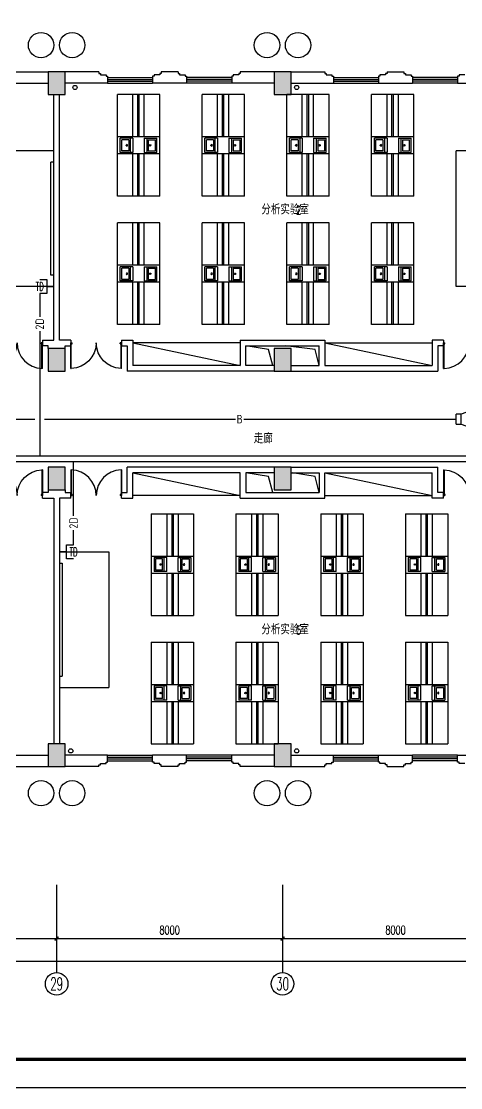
# Model space of a CAD drawing. Extents: x 190999 to 834799, y -200814 to 215286.
# Drawn here: x 467635 to 483192, y -12314 to 25460 of the extents above; entities that cross this region are included whole.
import ezdxf
from ezdxf.enums import TextEntityAlignment as Align

# ---------------------------------------------------------------- set-up
doc = ezdxf.new("R2010")
doc.units = 0
doc.header["$LTSCALE"] = 1000
doc.header["$MEASUREMENT"] = 0
for name, color, linetype in [('00-EQUIP', 3, 'Continuous'), ('00-SIG_TEXT', 7, 'Continuous'), ('00-WIRE-4', 6, 'Continuous'), ('A-墙线', 2, 'Continuous'), ('A-外包装修', 250, 'Continuous'), ('A-外窗', 145, 'Continuous'), ('A-家具', 250, 'Continuous'), ('A-门', 167, 'Continuous'), ('AXIS', 3, 'Continuous'), ('AXIS_TEXT', 7, 'Continuous'), ('COLUMN', 2, 'Continuous'), ('PUB_HATCH', 250, 'Continuous'), ('图框', 189, 'Continuous'), ('房间名称', 7, 'Continuous'), ('桥架', 1, 'Continuous'), ('洞口线', 177, 'Continuous'), ('雨水管', 3, 'Continuous')]:
    doc.layers.add(name, color=color, linetype=linetype)
doc.styles.add('-GBCBIGGBENOR', font='GBENOR.shx', dxfattribs={"bigfont": 'GBCBIG.shx'})
doc.styles.add('_COMPLEX', font='COMPLEX.shx', dxfattribs={"width": 0.5})
doc.styles.add('_TCH_AXIS', font='COMPLEX', dxfattribs={"bigfont": 'GBCBIG'})
doc.styles.add('_TCH_DIM', font='SIMPLEX', dxfattribs={"bigfont": 'GBCBIG'})
doc.styles.add('COMPLEX', font='COMPLEX')
doc.styles.add('DIM_FONT', font='SIMPLEX', dxfattribs={"width": 0.7, "bigfont": 'GBCBIG'})
doc.styles.get("Standard").update_dxf_attribs({"font": 'simhei.ttf'})
doc.styles.add('zz-1', font='arial.ttf', dxfattribs={"width": 0.8})
doc.dimstyles.new('DIMN', dxfattribs={"dimtxt": 300, "dimasz": 100, "dimexe": 250, "dimexo": 300, "dimgap": 150, "dimtad": 1, "dimdec": 0, "dimzin": 0, "dimdsep": 46, "dimtxsty": 'DIM_FONT', "dimblk": 'ARCHTICK', "dimcen": 0.09, "dimclrt": 7, "dimazin": 2, "dimtfac": 1, "dimtdec": 0, "dimtix": 1, "dimtmove": 2, "dimatfit": 3, "dimfxl": 0, "dimtolj": 1, "dimtzin": 0, "dimarcsym": 0})

# ---------------------------------------------------------------- blocks, each defined once
blk = doc.blocks.new('TJAD_TK_A0')
at = {"layer": '图框'}
blk.add_line((973, -441.7), (2162, -441.7), dxfattribs=at)
at = {"layer": '图框', "const_width": 1.2}
blk.add_lwpolyline([(2152, -431.7), (2152, 389.3), (998, 389.3), (998, -431.7)], close=True, dxfattribs=at)
blk = doc.blocks.new('m1800')
at = {"layer": 'A-墙线'}
for p, q in [((-900, -100), (-900, 100)), ((900, -100), (900, 100))]:
    blk.add_line(p, q, dxfattribs=at)
at = {"layer": 'A-门'}
for p, q in [((-900, 900), (-900, 0)), ((-900, 900), (-880, 900)), ((-880, 900), (-880, 50)), ((880, 900), (880, 50)), ((900, 900), (880, 900)), ((900, 900), (900, 0)), ((-900, 50), (-870, 50)), ((-900, 0), (-850, 0)), ((-870, 50), (-870, 30)), ((-870, 30), (-850, 30)), ((-850, 30), (-850, 0)), ((850, 30), (850, 0)), ((870, 30), (850, 30)), ((900, 0), (850, 0)), ((870, 50), (870, 30)), ((900, 50), (870, 50))]:
    blk.add_line(p, q, dxfattribs=at)
for centre, start, end in [((-900, 0), 0, 88.7267), ((900, 0), 91.2733, 180)]:
    blk.add_arc(centre, 900, start, end, dxfattribs=at)
blk = doc.blocks.new('_ArchTick')
at = {"const_width": 0.5}
blk.add_lwpolyline([(-0.7, -0.7), (0.7, 0.7)], dxfattribs=at)
blk = doc.blocks.new('*D1186')
at = {"layer": 'AXIS', "color": 0, "lineweight": -2}
for p, q in [((476885, -5433), (476885, -7283)), ((484885, -5433), (484885, -7283)), ((476885, -7033), (484885, -7033))]:
    blk.add_line(p, q, dxfattribs=at)
at = {"layer": 'Defpoints', "color": 0}
for p in [(476885, -5133), (484885, -5133), (484885, -7033)]:
    blk.add_point(p, dxfattribs=at)
at = {"layer": 'AXIS', "color": 0, "lineweight": -2, "xscale": 100, "yscale": 100, "zscale": 100, "rotation": 180}
blk.add_blockref('_ArchTick', (476885, -7033), dxfattribs=at)
at = {"layer": 'AXIS', "color": 0, "lineweight": -2, "xscale": 100, "yscale": 100, "zscale": 100}
blk.add_blockref('_ArchTick', (484885, -7033), dxfattribs=at)
at = {"layer": 'AXIS', "color": 7, "insert": (480885, -6733), "char_height": 300, "attachment_point": 5, "style": 'DIM_FONT'}
blk.add_mtext('\\A1;8000', dxfattribs=at)
blk = doc.blocks.new('*D1187')
at = {"layer": 'AXIS', "color": 0, "lineweight": -2}
for p, q in [((468885, -5433), (468885, -7283)), ((476885, -5433), (476885, -7283)), ((468885, -7033), (476885, -7033))]:
    blk.add_line(p, q, dxfattribs=at)
at = {"layer": 'Defpoints', "color": 0}
for p in [(468885, -5133), (476885, -5133), (476885, -7033)]:
    blk.add_point(p, dxfattribs=at)
at = {"layer": 'AXIS', "color": 0, "lineweight": -2, "xscale": 100, "yscale": 100, "zscale": 100, "rotation": 180}
blk.add_blockref('_ArchTick', (468885, -7033), dxfattribs=at)
at = {"layer": 'AXIS', "color": 0, "lineweight": -2, "xscale": 100, "yscale": 100, "zscale": 100}
blk.add_blockref('_ArchTick', (476885, -7033), dxfattribs=at)
at = {"layer": 'AXIS', "color": 7, "insert": (472885, -6733), "char_height": 300, "attachment_point": 5, "style": 'DIM_FONT'}
blk.add_mtext('\\A1;8000', dxfattribs=at)
blk = doc.blocks.new('*D1188')
at = {"layer": 'AXIS', "color": 0, "lineweight": -2}
for p, q in [((460885, -5433), (460885, -7283)), ((468885, -5433), (468885, -7283)), ((460885, -7033), (468885, -7033))]:
    blk.add_line(p, q, dxfattribs=at)
at = {"layer": 'Defpoints', "color": 0}
for p in [(460885, -5133), (468885, -5133), (468885, -7033)]:
    blk.add_point(p, dxfattribs=at)
at = {"layer": 'AXIS', "color": 0, "lineweight": -2, "xscale": 100, "yscale": 100, "zscale": 100, "rotation": 180}
blk.add_blockref('_ArchTick', (460885, -7033), dxfattribs=at)
at = {"layer": 'AXIS', "color": 0, "lineweight": -2, "xscale": 100, "yscale": 100, "zscale": 100}
blk.add_blockref('_ArchTick', (468885, -7033), dxfattribs=at)
at = {"layer": 'AXIS', "color": 7, "insert": (464885, -6733), "char_height": 300, "attachment_point": 5, "style": 'DIM_FONT'}
blk.add_mtext('\\A1;8000', dxfattribs=at)
blk = doc.blocks.new('*D1192')
at = {"layer": 'AXIS', "color": 0, "lineweight": -2}
for p, q in [((446335, -5433), (446335, -8083)), ((523584, -5433), (523584, -8083)), ((446335, -7833), (523584, -7833))]:
    blk.add_line(p, q, dxfattribs=at)
at = {"layer": 'Defpoints', "color": 0}
for p in [(446335, -5133), (523584, -5133), (523584, -7833)]:
    blk.add_point(p, dxfattribs=at)
at = {"layer": 'AXIS', "color": 0, "lineweight": -2, "xscale": 100, "yscale": 100, "zscale": 100, "rotation": 180}
blk.add_blockref('_ArchTick', (446335, -7833), dxfattribs=at)
at = {"layer": 'AXIS', "color": 0, "lineweight": -2, "xscale": 100, "yscale": 100, "zscale": 100}
blk.add_blockref('_ArchTick', (523584, -7833), dxfattribs=at)
at = {"layer": 'AXIS', "color": 7, "insert": (484959, -7533), "char_height": 300, "attachment_point": 5, "style": 'DIM_FONT'}
blk.add_mtext('\\A1;77250', dxfattribs=at)
blk = doc.blocks.new('_AXISO')
blk.add_circle((0, 0), 0.5)
at = {"layer": 'AXIS_TEXT', "style": 'COMPLEX', "width": 1.041667}
blk.add_attdef('A', text='', height=0.56, dxfattribs=at).set_placement((-0.25, -0.28), (0.25, -0.28), align=Align.FIT)
blk = doc.blocks.new('$plan$00001609')
at = {"linetype": 'Continuous'}
for p, q in [((0, -251), (0, 251)), ((0, 251), (450, 251)), ((93, -251), (93, 251)), ((146, -199), (146, 199)), ((146, 199), (397, 199)), ((397, 199), (397, -199)), ((450, 251), (450, -251)), ((0, -251), (450, -251)), ((146, -199), (397, -199))]:
    blk.add_line(p, q, dxfattribs=at)
blk.add_line((238, 2), (238, 0))
blk.add_arc((212, 0), 26, 4.716, 0, dxfattribs=at)
at = {"style": 'zz-1'}
for tag in ['YSIZE', 'XSIZE']:
    blk.add_attdef(tag, (0, 0), '', height=0.5, dxfattribs=at)
blk = doc.blocks.new('_LINKPT1')
at = {"color": 0}
blk.add_line((0, 0), (0, 0), dxfattribs=at)
blk = doc.blocks.new('IO37IMB6')
for p, q in [((-0.5, 0.499), (-0.5, 0.999)), ((0.5, 0.999), (0.5, 0.499)), ((0.5, 0.499), (-0.5, 0.499)), ((0, 0.5), (0, 0))]:
    blk.add_line(p, q)
at = {"xscale": 0.002, "yscale": 0.002, "zscale": 0.002}
for p in [(0, 1.384), (-0.5, 0.499), (0, 0), (0.5, 0.499)]:
    blk.add_blockref('_LINKPT1', p, dxfattribs=at)
at = {"style": '_COMPLEX', "width": 0.6, "flags": 8}
blk.add_attdef('$TEXT$', text='', height=0.6, dxfattribs=at).set_placement((0, 1), align=Align.MIDDLE_CENTER)
at = {"flags": 9}
blk.add_attdef('A', (0, 0), '', height=0.00002, dxfattribs=at)
blk = doc.blocks.new('OS28WV87')
for p, q in [((0, 0.35), (0, -0.35)), ((0, 0.35), (0.35, 0.35)), ((0.35, 0.35), (1, 0.6)), ((0.35, 0.35), (0.35, -0.35)), ((1, 0.6), (1, -0.6)), ((0.35, -0.35), (0, -0.35)), ((1, -0.6), (0.35, -0.35))]:
    blk.add_line(p, q)
at = {"xscale": 0.002, "yscale": 0.002, "zscale": 0.002}
for p in [(0, 0), (0.175, 0.35), (1, 0), (0.175, -0.35)]:
    blk.add_blockref('_LINKPT1', p, dxfattribs=at)
at = {"flags": 9}
blk.add_attdef('A', (0, 0), '', height=0.00002, dxfattribs=at)

msp = doc.modelspace()

# ---------------------------------------------------------------- hatches: boundary and pattern name
at = {"layer": 'PUB_HATCH'}
for points in [[(468584.6, 23667.4), (468584.6, 22867.4), (469184.6, 22867.4), (469184.6, 23667.4)], [(476584.6, 23667.4), (476584.6, 22867.4), (477184.6, 22867.4), (477184.6, 23667.4)], [(468584.6, 13867.4), (468584.6, 13067.4), (469184.6, 13067.4), (469184.6, 13867.4)], [(476584.6, 13867.4), (476584.6, 13067.4), (477184.6, 13067.4), (477184.6, 13867.4)], [(468584.6, 9667.4), (468584.6, 8867.4), (469184.6, 8867.4), (469184.6, 9667.4)], [(476584.6, 9667.4), (476584.6, 8867.4), (477184.6, 8867.4), (477184.6, 9667.4)], [(468584.6, -132.6), (468584.6, -932.6), (469184.6, -932.6), (469184.6, -132.6)], [(476584.6, -132.6), (476584.6, -932.6), (477184.6, -932.6), (477184.6, -132.6)]]:
    msp.add_hatch(color=256, dxfattribs=at).paths.add_polyline_path(points)

# ---------------------------------------------------------------- linework, layer by layer
at = {"layer": '00-WIRE-4'}
for p, q in [((468285.1, 15817.4), (468285.1, 14989.7)), ((468285.1, 14489.1), (468285.1, 10067.4)), ((466234.6, 11367.4), (468110.1, 11367.4)), ((468460.1, 11367.4), (475213.8, 11367.4)), ((475518.8, 11367.4), (483034.6, 11367.4)), ((469484.1, 7937.5), (469484.1, 9867.4)), ((469484.1, 6917.4), (469484.1, 7436.9))]:
    msp.add_line(p, q, dxfattribs=at)
at = {"layer": 'A-墙线'}
for p, q in [((467384.6, 23667.4), (468584.6, 23667.4)), ((470384.6, 23667.4), (469184.6, 23667.4)), ((470384.6, 23667.4), (470384.6, 23617.4)), ((470384.6, 23617.4), (470434.6, 23617.4)), ((470434.6, 23617.4), (470434.6, 23567.4)), ((470434.6, 23567.4), (470634.6, 23567.4)), ((470634.6, 23567.4), (470634.6, 23517.4)), ((470634.6, 23517.4), (470684.6, 23517.4)), ((470684.6, 23517.4), (470684.6, 23267.4)), ((472334.6, 23517.4), (472284.6, 23517.4)), ((472284.6, 23517.4), (472284.6, 23267.4)), ((472334.6, 23567.4), (472334.6, 23517.4)), ((472534.6, 23567.4), (472334.6, 23567.4)), ((472534.6, 23617.4), (472534.6, 23567.4)), ((472584.6, 23617.4), (472534.6, 23617.4)), ((473184.6, 23667.4), (472584.6, 23667.4)), ((472584.6, 23667.4), (472584.6, 23617.4)), ((473184.6, 23667.4), (473184.6, 23617.4)), ((473184.6, 23617.4), (473234.6, 23617.4)), ((473234.6, 23617.4), (473234.6, 23567.4)), ((473234.6, 23567.4), (473434.6, 23567.4)), ((473434.6, 23567.4), (473434.6, 23517.4)), ((473434.6, 23517.4), (473484.6, 23517.4)), ((473484.6, 23517.4), (473484.6, 23267.4)), ((475134.6, 23517.4), (475084.6, 23517.4)), ((475084.6, 23517.4), (475084.6, 23267.4)), ((475134.6, 23567.4), (475134.6, 23517.4)), ((475334.6, 23567.4), (475134.6, 23567.4)), ((475334.6, 23617.4), (475334.6, 23567.4)), ((475384.6, 23617.4), (475334.6, 23617.4)), ((476584.6, 23667.4), (475384.6, 23667.4)), ((475384.6, 23667.4), (475384.6, 23617.4)), ((477184.6, 23667.4), (478384.6, 23667.4)), ((478384.6, 23667.4), (478384.6, 23617.4)), ((478384.6, 23617.4), (478434.6, 23617.4)), ((478434.6, 23617.4), (478434.6, 23567.4)), ((478434.6, 23567.4), (478634.6, 23567.4)), ((478634.6, 23567.4), (478634.6, 23517.4)), ((478634.6, 23517.4), (478684.6, 23517.4)), ((478684.6, 23517.4), (478684.6, 23267.4)), ((480334.6, 23517.4), (480284.6, 23517.4)), ((480284.6, 23517.4), (480284.6, 23267.4)), ((480334.6, 23567.4), (480334.6, 23517.4)), ((480534.6, 23567.4), (480334.6, 23567.4)), ((480534.6, 23617.4), (480534.6, 23567.4)), ((480584.6, 23617.4), (480534.6, 23617.4)), ((480584.6, 23667.4), (481184.6, 23667.4)), ((480584.6, 23667.4), (480584.6, 23617.4)), ((481184.6, 23667.4), (481184.6, 23617.4)), ((481184.6, 23617.4), (481234.6, 23617.4)), ((481234.6, 23617.4), (481234.6, 23567.4)), ((481234.6, 23567.4), (481434.6, 23567.4)), ((481434.6, 23567.4), (481434.6, 23517.4)), ((481434.6, 23517.4), (481484.6, 23517.4)), ((481484.6, 23517.4), (481484.6, 23267.4)), ((483134.6, 23517.4), (483084.6, 23517.4)), ((483084.6, 23517.4), (483084.6, 23267.4)), ((483134.6, 23567.4), (483134.6, 23517.4)), ((483334.6, 23567.4), (483134.6, 23567.4)), ((467084.6, 23267.4), (468584.6, 23267.4)), ((470684.6, 23267.4), (469184.6, 23267.4)), ((473484.6, 23267.4), (472284.6, 23267.4)), ((476584.6, 23267.4), (475084.6, 23267.4)), ((477184.6, 23267.4), (478684.6, 23267.4)), ((480284.6, 23267.4), (481484.6, 23267.4)), ((483084.6, 23267.4), (484584.6, 23267.4)), ((468784.6, 14167.4), (468784.6, 22867.4)), ((468984.6, 14167.4), (468984.6, 22867.4)), ((468384.6, 14167.4), (468784.6, 14167.4)), ((469384.6, 14167.4), (468984.6, 14167.4)), ((471184.6, 14167.4), (471584.6, 14167.4)), ((471584.6, 14167.4), (471584.6, 13267.4)), ((475384.6, 14167.4), (475384.6, 13267.4)), ((475384.6, 14167.4), (478384.6, 14167.4)), ((478384.6, 14167.4), (478384.6, 13267.4)), ((482584.6, 14167.4), (482184.6, 14167.4)), ((482184.6, 14167.4), (482184.6, 13267.4)), ((468584.6, 13967.4), (468384.6, 13967.4)), ((468584.6, 13867.4), (468584.6, 13967.4)), ((469184.6, 13967.4), (469384.6, 13967.4)), ((469184.6, 13767.4), (469184.6, 13967.4)), ((471184.6, 13967.4), (471384.6, 13967.4)), ((471384.6, 13967.4), (471384.6, 13067.4)), ((475584.6, 13967.4), (478184.6, 13967.4)), ((475584.6, 13267.4), (475584.6, 13967.4)), ((478184.6, 13267.4), (478184.6, 13967.4)), ((482584.6, 13967.4), (482384.6, 13967.4)), ((482384.6, 13967.4), (482384.6, 13067.4)), ((475384.6, 13267.4), (471584.6, 13267.4)), ((476584.6, 13267.4), (475584.6, 13267.4)), ((477184.6, 13267.4), (478184.6, 13267.4)), ((478384.6, 13267.4), (482184.6, 13267.4)), ((476584.6, 13067.4), (471384.6, 13067.4)), ((477184.6, 13067.4), (482384.6, 13067.4)), ((476584.6, 9667.4), (471384.6, 9667.4)), ((471384.6, 8767.4), (471384.6, 9667.4)), ((475384.6, 9467.4), (471584.6, 9467.4)), ((471584.6, 8567.4), (471584.6, 9467.4)), ((475384.6, 8567.4), (475384.6, 9467.4)), ((476584.6, 9467.4), (475584.6, 9467.4)), ((475584.6, 9467.4), (475584.6, 8767.4)), ((477184.6, 9667.4), (482384.6, 9667.4)), ((477184.6, 9467.4), (478184.6, 9467.4)), ((478184.6, 9467.4), (478184.6, 8767.4)), ((478384.6, 9467.4), (482184.6, 9467.4)), ((478384.6, 8567.4), (478384.6, 9467.4)), ((482184.6, 8567.4), (482184.6, 9467.4)), ((482384.6, 8767.4), (482384.6, 9667.4)), ((468584.6, 8767.4), (468384.6, 8767.4)), ((468584.6, 8867.4), (468584.6, 8767.4)), ((469184.6, 8867.4), (469184.6, 8767.4)), ((469184.6, 8767.4), (469384.6, 8767.4)), ((471184.6, 8767.4), (471384.6, 8767.4)), ((475584.6, 8767.4), (478184.6, 8767.4)), ((482584.6, 8767.4), (482384.6, 8767.4)), ((468384.6, 8567.4), (468784.6, 8567.4)), ((468784.6, 8567.4), (468784.6, -132.6)), ((468984.6, 8567.4), (468984.6, -132.6)), ((469384.6, 8567.4), (468984.6, 8567.4)), ((471184.6, 8567.4), (471584.6, 8567.4)), ((475384.6, 8567.4), (478384.6, 8567.4)), ((482584.6, 8567.4), (482184.6, 8567.4)), ((467084.6, -532.6), (468584.6, -532.6)), ((470684.6, -532.6), (469184.6, -532.6)), ((470684.6, -782.6), (470684.6, -532.6)), ((473484.6, -532.6), (472284.6, -532.6)), ((472284.6, -782.6), (472284.6, -532.6)), ((473484.6, -782.6), (473484.6, -532.6)), ((476584.6, -532.6), (475084.6, -532.6)), ((475084.6, -782.6), (475084.6, -532.6)), ((477184.6, -532.6), (478684.6, -532.6)), ((478684.6, -782.6), (478684.6, -532.6)), ((480284.6, -532.6), (481484.6, -532.6)), ((480284.6, -782.6), (480284.6, -532.6)), ((481484.6, -782.6), (481484.6, -532.6)), ((483084.6, -532.6), (484584.6, -532.6)), ((483084.6, -782.6), (483084.6, -532.6)), ((467384.6, -932.6), (468584.6, -932.6)), ((470384.6, -932.6), (469184.6, -932.6)), ((470384.6, -932.6), (470384.6, -882.6)), ((470384.6, -882.6), (470434.6, -882.6)), ((470434.6, -882.6), (470434.6, -832.6)), ((470434.6, -832.6), (470634.6, -832.6)), ((470634.6, -782.6), (470684.6, -782.6)), ((470634.6, -832.6), (470634.6, -782.6)), ((472334.6, -782.6), (472284.6, -782.6)), ((472334.6, -832.6), (472334.6, -782.6)), ((472534.6, -832.6), (472334.6, -832.6)), ((472534.6, -882.6), (472534.6, -832.6)), ((472584.6, -882.6), (472534.6, -882.6)), ((472584.6, -932.6), (472584.6, -882.6)), ((473184.6, -932.6), (472584.6, -932.6)), ((473184.6, -932.6), (473184.6, -882.6)), ((473184.6, -882.6), (473234.6, -882.6)), ((473234.6, -882.6), (473234.6, -832.6)), ((473234.6, -832.6), (473434.6, -832.6)), ((473434.6, -782.6), (473484.6, -782.6)), ((473434.6, -832.6), (473434.6, -782.6)), ((475134.6, -782.6), (475084.6, -782.6)), ((475134.6, -832.6), (475134.6, -782.6)), ((475334.6, -832.6), (475134.6, -832.6)), ((475334.6, -882.6), (475334.6, -832.6)), ((475384.6, -882.6), (475334.6, -882.6)), ((475384.6, -932.6), (475384.6, -882.6)), ((476584.6, -932.6), (475384.6, -932.6)), ((477184.6, -932.6), (478384.6, -932.6)), ((478384.6, -932.6), (478384.6, -882.6)), ((478384.6, -882.6), (478434.6, -882.6)), ((478434.6, -882.6), (478434.6, -832.6)), ((478434.6, -832.6), (478634.6, -832.6)), ((478634.6, -782.6), (478684.6, -782.6)), ((478634.6, -832.6), (478634.6, -782.6)), ((480334.6, -782.6), (480284.6, -782.6)), ((480334.6, -832.6), (480334.6, -782.6)), ((480534.6, -832.6), (480334.6, -832.6)), ((480534.6, -882.6), (480534.6, -832.6)), ((480584.6, -882.6), (480534.6, -882.6)), ((480584.6, -932.6), (480584.6, -882.6)), ((480584.6, -932.6), (481184.6, -932.6)), ((481184.6, -932.6), (481184.6, -882.6)), ((481184.6, -882.6), (481234.6, -882.6)), ((481234.6, -882.6), (481234.6, -832.6)), ((481234.6, -832.6), (481434.6, -832.6)), ((481434.6, -782.6), (481484.6, -782.6)), ((481434.6, -832.6), (481434.6, -782.6)), ((483134.6, -782.6), (483084.6, -782.6)), ((483134.6, -832.6), (483134.6, -782.6)), ((483334.6, -832.6), (483134.6, -832.6))]:
    msp.add_line(p, q, dxfattribs=at)
at = {"layer": 'A-外包装修'}
for centre in [(468334.6, 24617.4), (469434.6, 24617.4), (476334.6, 24617.4), (477434.6, 24617.4), (468334.6, -1882.6), (469434.6, -1882.6), (476334.6, -1882.6), (477434.6, -1882.6)]:
    msp.add_circle(centre, 450, dxfattribs=at)
at = {"layer": 'A-外窗'}
for p, q in [((470684.6, 23467.4), (472284.6, 23467.4)), ((475084.6, 23467.4), (473484.6, 23467.4)), ((478684.6, 23467.4), (480284.6, 23467.4)), ((483084.6, 23467.4), (481484.6, 23467.4)), ((470684.6, 23397.4), (472284.6, 23397.4)), ((470684.6, 23337.4), (472284.6, 23337.4)), ((470684.6, 23267.4), (472284.6, 23267.4)), ((475084.6, 23397.4), (473484.6, 23397.4)), ((475084.6, 23337.4), (473484.6, 23337.4)), ((475084.6, 23267.4), (473484.6, 23267.4)), ((478684.6, 23397.4), (480284.6, 23397.4)), ((478684.6, 23337.4), (480284.6, 23337.4)), ((478684.6, 23267.4), (480284.6, 23267.4)), ((483084.6, 23397.4), (481484.6, 23397.4)), ((483084.6, 23337.4), (481484.6, 23337.4)), ((483084.6, 23267.4), (481484.6, 23267.4)), ((470684.6, -532.6), (472284.6, -532.6)), ((470684.6, -602.6), (472284.6, -602.6)), ((470684.6, -662.6), (472284.6, -662.6)), ((470684.6, -732.6), (472284.6, -732.6)), ((475084.6, -532.6), (473484.6, -532.6)), ((475084.6, -602.6), (473484.6, -602.6)), ((475084.6, -662.6), (473484.6, -662.6)), ((475084.6, -732.6), (473484.6, -732.6)), ((478684.6, -532.6), (480284.6, -532.6)), ((478684.6, -602.6), (480284.6, -602.6)), ((478684.6, -662.6), (480284.6, -662.6)), ((478684.6, -732.6), (480284.6, -732.6)), ((483084.6, -532.6), (481484.6, -532.6)), ((483084.6, -602.6), (481484.6, -602.6)), ((483084.6, -662.6), (481484.6, -662.6)), ((483084.6, -732.6), (481484.6, -732.6))]:
    msp.add_line(p, q, dxfattribs=at)
at = {"layer": 'A-家具'}
for p, q in [((471034.6, 19267.4), (471034.6, 22867.4)), ((472534.6, 22867.4), (471034.6, 22867.4)), ((471584.6, 21367.4), (471584.6, 22867.4)), ((471759.6, 21367.4), (471759.6, 22867.4)), ((471809.6, 21367.4), (471809.6, 22867.4)), ((471984.6, 21367.4), (471984.6, 22867.4)), ((472534.6, 19267.4), (472534.6, 22867.4)), ((474034.6, 19267.4), (474034.6, 22867.4)), ((475534.6, 22867.4), (474034.6, 22867.4)), ((474584.6, 21367.4), (474584.6, 22867.4)), ((474759.6, 21367.4), (474759.6, 22867.4)), ((474809.6, 21367.4), (474809.6, 22867.4)), ((474984.6, 21367.4), (474984.6, 22867.4)), ((475534.6, 19267.4), (475534.6, 22867.4)), ((477034.6, 19267.4), (477034.6, 22867.4)), ((478534.6, 22867.4), (477034.6, 22867.4)), ((477584.6, 21367.4), (477584.6, 22867.4)), ((477759.6, 21367.4), (477759.6, 22867.4)), ((477809.6, 21367.4), (477809.6, 22867.4)), ((477984.6, 21367.4), (477984.6, 22867.4)), ((478534.6, 19267.4), (478534.6, 22867.4)), ((480034.6, 19267.4), (480034.6, 22867.4)), ((481534.6, 22867.4), (480034.6, 22867.4)), ((480584.6, 21367.4), (480584.6, 22867.4)), ((480759.6, 21367.4), (480759.6, 22867.4)), ((480809.6, 21367.4), (480809.6, 22867.4)), ((480984.6, 21367.4), (480984.6, 22867.4)), ((481534.6, 19267.4), (481534.6, 22867.4)), ((472534.6, 21367.4), (471034.6, 21367.4)), ((475534.6, 21367.4), (474034.6, 21367.4)), ((478534.6, 21367.4), (477034.6, 21367.4)), ((481534.6, 21367.4), (480034.6, 21367.4)), ((468784.6, 20867.4), (467034.6, 20867.4)), ((483034.6, 16067.4), (483034.6, 20867.4)), ((484784.6, 20867.4), (483034.6, 20867.4)), ((468684.6, 16467.4), (468684.6, 20467.4)), ((468784.6, 20467.4), (468684.6, 20467.4)), ((472534.6, 20767.4), (471034.6, 20767.4)), ((471584.6, 19267.4), (471584.6, 20767.4)), ((471759.6, 19267.4), (471759.6, 20767.4)), ((471809.6, 19267.4), (471809.6, 20767.4)), ((471984.6, 19267.4), (471984.6, 20767.4)), ((475534.6, 20767.4), (474034.6, 20767.4)), ((474584.6, 19267.4), (474584.6, 20767.4)), ((474759.6, 19267.4), (474759.6, 20767.4)), ((474809.6, 19267.4), (474809.6, 20767.4)), ((474984.6, 19267.4), (474984.6, 20767.4)), ((478534.6, 20767.4), (477034.6, 20767.4)), ((477584.6, 19267.4), (477584.6, 20767.4)), ((477759.6, 19267.4), (477759.6, 20767.4)), ((477809.6, 19267.4), (477809.6, 20767.4)), ((477984.6, 19267.4), (477984.6, 20767.4)), ((481534.6, 20767.4), (480034.6, 20767.4)), ((480584.6, 19267.4), (480584.6, 20767.4)), ((480759.6, 19267.4), (480759.6, 20767.4)), ((480809.6, 19267.4), (480809.6, 20767.4)), ((480984.6, 19267.4), (480984.6, 20767.4)), ((472534.6, 19267.4), (471034.6, 19267.4)), ((475534.6, 19267.4), (474034.6, 19267.4)), ((478534.6, 19267.4), (477034.6, 19267.4)), ((481534.6, 19267.4), (480034.6, 19267.4)), ((471034.6, 14717.4), (471034.6, 18317.4)), ((472534.6, 18317.4), (471034.6, 18317.4)), ((471584.6, 16817.4), (471584.6, 18317.4)), ((471759.6, 16817.4), (471759.6, 18317.4)), ((471809.6, 16817.4), (471809.6, 18317.4)), ((471984.6, 16817.4), (471984.6, 18317.4)), ((472534.6, 14717.4), (472534.6, 18317.4)), ((474034.6, 14717.4), (474034.6, 18317.4)), ((475534.6, 18317.4), (474034.6, 18317.4)), ((474584.6, 16817.4), (474584.6, 18317.4)), ((474759.6, 16817.4), (474759.6, 18317.4)), ((474809.6, 16817.4), (474809.6, 18317.4)), ((474984.6, 16817.4), (474984.6, 18317.4)), ((475534.6, 14717.4), (475534.6, 18317.4)), ((478534.6, 18317.4), (477034.6, 18317.4)), ((477034.6, 14717.4), (477034.6, 18317.4)), ((477584.6, 16817.4), (477584.6, 18317.4)), ((477759.6, 16817.4), (477759.6, 18317.4)), ((477809.6, 16817.4), (477809.6, 18317.4)), ((477984.6, 16817.4), (477984.6, 18317.4)), ((478534.6, 14717.4), (478534.6, 18317.4)), ((480034.6, 14717.4), (480034.6, 18317.4)), ((481534.6, 18317.4), (480034.6, 18317.4)), ((480584.6, 16817.4), (480584.6, 18317.4)), ((480759.6, 16817.4), (480759.6, 18317.4)), ((480809.6, 16817.4), (480809.6, 18317.4)), ((480984.6, 16817.4), (480984.6, 18317.4)), ((481534.6, 14717.4), (481534.6, 18317.4)), ((472534.6, 16817.4), (471034.6, 16817.4)), ((475534.6, 16817.4), (474034.6, 16817.4)), ((478534.6, 16817.4), (477034.6, 16817.4)), ((481534.6, 16817.4), (480034.6, 16817.4)), ((468784.6, 16467.4), (468684.6, 16467.4)), ((468784.6, 16067.4), (467034.6, 16067.4)), ((472534.6, 16217.4), (471034.6, 16217.4)), ((471584.6, 14717.4), (471584.6, 16217.4)), ((471759.6, 14717.4), (471759.6, 16217.4)), ((471809.6, 14717.4), (471809.6, 16217.4)), ((471984.6, 14717.4), (471984.6, 16217.4)), ((475534.6, 16217.4), (474034.6, 16217.4)), ((474584.6, 14717.4), (474584.6, 16217.4)), ((474759.6, 14717.4), (474759.6, 16217.4)), ((474809.6, 14717.4), (474809.6, 16217.4)), ((474984.6, 14717.4), (474984.6, 16217.4)), ((478534.6, 16217.4), (477034.6, 16217.4)), ((477584.6, 14717.4), (477584.6, 16217.4)), ((477759.6, 14717.4), (477759.6, 16217.4)), ((477809.6, 14717.4), (477809.6, 16217.4)), ((477984.6, 14717.4), (477984.6, 16217.4)), ((481534.6, 16217.4), (480034.6, 16217.4)), ((480584.6, 14717.4), (480584.6, 16217.4)), ((480759.6, 14717.4), (480759.6, 16217.4)), ((480809.6, 14717.4), (480809.6, 16217.4)), ((480984.6, 14717.4), (480984.6, 16217.4)), ((484784.6, 16067.4), (483034.6, 16067.4)), ((472534.6, 14717.4), (471034.6, 14717.4)), ((475534.6, 14717.4), (474034.6, 14717.4)), ((478534.6, 14717.4), (477034.6, 14717.4)), ((481534.6, 14717.4), (480034.6, 14717.4)), ((475384.6, 14067.4), (471584.6, 14067.4)), ((471584.6, 14067.4), (475384.6, 13267.4)), ((478384.6, 14067.4), (482184.6, 14067.4)), ((478384.6, 14067.4), (482184.6, 13267.4)), ((471584.6, 9467.4), (475384.6, 8667.4)), ((478384.6, 9467.4), (482184.6, 8667.4)), ((475384.6, 8667.4), (471584.6, 8667.4)), ((478384.6, 8667.4), (482184.6, 8667.4)), ((472234.6, 8017.4), (472234.6, 4417.4)), ((472234.6, 8017.4), (473734.6, 8017.4)), ((472784.6, 8017.4), (472784.6, 6517.4)), ((472959.6, 8017.4), (472959.6, 6517.4)), ((473009.6, 8017.4), (473009.6, 6517.4)), ((473184.6, 8017.4), (473184.6, 6517.4)), ((473734.6, 8017.4), (473734.6, 4417.4)), ((475234.6, 8017.4), (475234.6, 4417.4)), ((475234.6, 8017.4), (476734.6, 8017.4)), ((475784.6, 8017.4), (475784.6, 6517.4)), ((475959.6, 8017.4), (475959.6, 6517.4)), ((476009.6, 8017.4), (476009.6, 6517.4)), ((476184.6, 8017.4), (476184.6, 6517.4)), ((476734.6, 8017.4), (476734.6, 4417.4)), ((478234.6, 8017.4), (478234.6, 4417.4)), ((478234.6, 8017.4), (479734.6, 8017.4)), ((478784.6, 8017.4), (478784.6, 6517.4)), ((478959.6, 8017.4), (478959.6, 6517.4)), ((479009.6, 8017.4), (479009.6, 6517.4)), ((479184.6, 8017.4), (479184.6, 6517.4)), ((479734.6, 8017.4), (479734.6, 4417.4)), ((481234.6, 8017.4), (481234.6, 4417.4)), ((481234.6, 8017.4), (482734.6, 8017.4)), ((481784.6, 8017.4), (481784.6, 6517.4)), ((481959.6, 8017.4), (481959.6, 6517.4)), ((482009.6, 8017.4), (482009.6, 6517.4)), ((482184.6, 8017.4), (482184.6, 6517.4)), ((482734.6, 8017.4), (482734.6, 4417.4)), ((468984.6, 6667.4), (470734.6, 6667.4)), ((470734.6, 6667.4), (470734.6, 1867.4)), ((472234.6, 6517.4), (473734.6, 6517.4)), ((475234.6, 6517.4), (476734.6, 6517.4)), ((478234.6, 6517.4), (479734.6, 6517.4)), ((481234.6, 6517.4), (482734.6, 6517.4)), ((468984.6, 6267.4), (469084.6, 6267.4)), ((469084.6, 6267.4), (469084.6, 2267.4)), ((472234.6, 5917.4), (473734.6, 5917.4)), ((472784.6, 5917.4), (472784.6, 4417.4)), ((472959.6, 5917.4), (472959.6, 4417.4)), ((473009.6, 5917.4), (473009.6, 4417.4)), ((473184.6, 5917.4), (473184.6, 4417.4)), ((475234.6, 5917.4), (476734.6, 5917.4)), ((475784.6, 5917.4), (475784.6, 4417.4)), ((475959.6, 5917.4), (475959.6, 4417.4)), ((476009.6, 5917.4), (476009.6, 4417.4)), ((476184.6, 5917.4), (476184.6, 4417.4)), ((478234.6, 5917.4), (479734.6, 5917.4)), ((478784.6, 5917.4), (478784.6, 4417.4)), ((478959.6, 5917.4), (478959.6, 4417.4)), ((479009.6, 5917.4), (479009.6, 4417.4)), ((479184.6, 5917.4), (479184.6, 4417.4)), ((481234.6, 5917.4), (482734.6, 5917.4)), ((481784.6, 5917.4), (481784.6, 4417.4)), ((481959.6, 5917.4), (481959.6, 4417.4)), ((482009.6, 5917.4), (482009.6, 4417.4)), ((482184.6, 5917.4), (482184.6, 4417.4)), ((472234.6, 4417.4), (473734.6, 4417.4)), ((475234.6, 4417.4), (476734.6, 4417.4)), ((478234.6, 4417.4), (479734.6, 4417.4)), ((481234.6, 4417.4), (482734.6, 4417.4)), ((472234.6, 3467.4), (472234.6, -132.6)), ((472234.6, 3467.4), (473734.6, 3467.4)), ((472784.6, 3467.4), (472784.6, 1967.4)), ((472959.6, 3467.4), (472959.6, 1967.4)), ((473009.6, 3467.4), (473009.6, 1967.4)), ((473184.6, 3467.4), (473184.6, 1967.4)), ((473734.6, 3467.4), (473734.6, -132.6)), ((475234.6, 3467.4), (475234.6, -132.6)), ((475234.6, 3467.4), (476734.6, 3467.4)), ((475784.6, 3467.4), (475784.6, 1967.4)), ((475959.6, 3467.4), (475959.6, 1967.4)), ((476009.6, 3467.4), (476009.6, 1967.4)), ((476184.6, 3467.4), (476184.6, 1967.4)), ((476734.6, 3467.4), (476734.6, -132.6)), ((478234.6, 3467.4), (478234.6, -132.6)), ((478234.6, 3467.4), (479734.6, 3467.4)), ((478784.6, 3467.4), (478784.6, 1967.4)), ((478959.6, 3467.4), (478959.6, 1967.4)), ((479009.6, 3467.4), (479009.6, 1967.4)), ((479184.6, 3467.4), (479184.6, 1967.4)), ((479734.6, 3467.4), (479734.6, -132.6)), ((481234.6, 3467.4), (481234.6, -132.6)), ((481234.6, 3467.4), (482734.6, 3467.4)), ((481784.6, 3467.4), (481784.6, 1967.4)), ((481959.6, 3467.4), (481959.6, 1967.4)), ((482009.6, 3467.4), (482009.6, 1967.4)), ((482184.6, 3467.4), (482184.6, 1967.4)), ((482734.6, 3467.4), (482734.6, -132.6)), ((468984.6, 2267.4), (469084.6, 2267.4)), ((472234.6, 1967.4), (473734.6, 1967.4)), ((475234.6, 1967.4), (476734.6, 1967.4)), ((478234.6, 1967.4), (479734.6, 1967.4)), ((481234.6, 1967.4), (482734.6, 1967.4)), ((468984.6, 1867.4), (470734.6, 1867.4)), ((472234.6, 1367.4), (473734.6, 1367.4)), ((472784.6, 1367.4), (472784.6, -132.6)), ((472959.6, 1367.4), (472959.6, -132.6)), ((473009.6, 1367.4), (473009.6, -132.6)), ((473184.6, 1367.4), (473184.6, -132.6)), ((475234.6, 1367.4), (476734.6, 1367.4)), ((475784.6, 1367.4), (475784.6, -132.6)), ((475959.6, 1367.4), (475959.6, -132.6)), ((476009.6, 1367.4), (476009.6, -132.6)), ((476184.6, 1367.4), (476184.6, -132.6)), ((478234.6, 1367.4), (479734.6, 1367.4)), ((478784.6, 1367.4), (478784.6, -132.6)), ((478959.6, 1367.4), (478959.6, -132.6)), ((479009.6, 1367.4), (479009.6, -132.6)), ((479184.6, 1367.4), (479184.6, -132.6)), ((481234.6, 1367.4), (482734.6, 1367.4)), ((481784.6, 1367.4), (481784.6, -132.6)), ((481959.6, 1367.4), (481959.6, -132.6)), ((482009.6, 1367.4), (482009.6, -132.6)), ((482184.6, 1367.4), (482184.6, -132.6)), ((472234.6, -132.6), (473734.6, -132.6)), ((475234.6, -132.6), (476734.6, -132.6)), ((478234.6, -132.6), (479734.6, -132.6)), ((481234.6, -132.6), (482734.6, -132.6))]:
    msp.add_line(p, q, dxfattribs=at)
at = {"layer": 'AXIS'}
for p, q in [((468884.6, -5132.6), (468884.6, -8236.3)), ((476884.6, -5132.6), (476884.6, -8236.3))]:
    msp.add_line(p, q, dxfattribs=at)
at = {"layer": 'COLUMN'}
for p, q in [((468584.6, 23667.4), (468584.6, 22867.4)), ((469184.6, 23667.4), (468584.6, 23667.4)), ((469184.6, 22867.4), (469184.6, 23667.4)), ((476584.6, 23667.4), (476584.6, 22867.4)), ((477184.6, 23667.4), (476584.6, 23667.4)), ((477184.6, 22867.4), (477184.6, 23667.4)), ((468584.6, 22867.4), (469184.6, 22867.4)), ((476584.6, 22867.4), (477184.6, 22867.4)), ((468584.6, 13867.4), (468584.6, 13067.4)), ((469184.6, 13867.4), (468584.6, 13867.4)), ((469184.6, 13067.4), (469184.6, 13867.4)), ((476584.6, 13867.4), (476584.6, 13067.4)), ((477184.6, 13867.4), (476584.6, 13867.4)), ((477184.6, 13067.4), (477184.6, 13867.4)), ((468584.6, 13067.4), (469184.6, 13067.4)), ((476584.6, 13067.4), (477184.6, 13067.4)), ((468584.6, 9667.4), (468584.6, 8867.4)), ((469184.6, 9667.4), (468584.6, 9667.4)), ((469184.6, 8867.4), (469184.6, 9667.4)), ((476584.6, 9667.4), (476584.6, 8867.4)), ((477184.6, 9667.4), (476584.6, 9667.4)), ((477184.6, 8867.4), (477184.6, 9667.4)), ((468584.6, 8867.4), (469184.6, 8867.4)), ((476584.6, 8867.4), (477184.6, 8867.4)), ((468584.6, -132.6), (468584.6, -932.6)), ((469184.6, -132.6), (468584.6, -132.6)), ((469184.6, -932.6), (469184.6, -132.6)), ((476584.6, -132.6), (476584.6, -932.6)), ((477184.6, -132.6), (476584.6, -132.6)), ((477184.6, -932.6), (477184.6, -132.6)), ((468584.6, -932.6), (469184.6, -932.6)), ((476584.6, -932.6), (477184.6, -932.6))]:
    msp.add_line(p, q, dxfattribs=at)
at = {"layer": '桥架'}
for p, q in [((445884.6, 10067.4), (518584.6, 10067.4)), ((445884.6, 9867.4), (513484.6, 9867.4))]:
    msp.add_line(p, q, dxfattribs=at)
at = {"layer": '洞口线', "ltscale": 2}
for points in [[(476534.6, 13267.1), (476391.1, 13836.5), (475584.6, 13967.4)], [(478184.6, 13267.1), (478041.1, 13836.5), (476984.6, 13967.1)], [(476534.6, 8767.1), (476391.1, 9336.5), (475584.6, 9467.4)], [(478184.6, 8767.1), (478041.1, 9336.5), (477234.6, 9467.4)]]:
    msp.add_lwpolyline(points, dxfattribs=at)
at = {"layer": '雨水管'}
for centre in [(469534.6, 23117.4), (477384.6, 23117.4), (469384.6, -382.6), (477384.6, -382.6)]:
    msp.add_circle(centre, 75, dxfattribs=at)

# ---------------------------------------------------------------- block references
at = {"layer": '00-EQUIP'}
ref = msp.add_blockref('IO37IMB6', (468784.6, 16067.4), dxfattribs=dict(at, xscale=500, yscale=500, zscale=500, rotation=90))
ref.add_attrib('$TEXT$', 'TD', dxfattribs={"layer": '0', "height": 300, "style": '_COMPLEX', "width": 0.6, "flags": 8}).set_placement((468284.6, 16067.4), align=Align.MIDDLE_CENTER)
at = {"layer": '00-EQUIP', "xscale": -500, "yscale": 500, "zscale": 500, "rotation": 180}
msp.add_blockref('OS28WV87', (483034.6, 11367.4), dxfattribs=at)
at = {"layer": '00-EQUIP'}
ref = msp.add_blockref('IO37IMB6', (468984.6, 6667.4), dxfattribs=dict(at, xscale=500, yscale=500, zscale=500, rotation=270))
ref.add_attrib('$TEXT$', 'TD', dxfattribs={"layer": '0', "height": 300, "style": '_COMPLEX', "width": 0.6, "flags": 8}).set_placement((469484.6, 6667.4), align=Align.MIDDLE_CENTER)
at = {"layer": 'A-家具', "rotation": 180}
for p in [(471584.6, 21067.4), (474584.6, 21067.4), (477584.6, 21067.4), (480584.6, 21067.4), (471584.6, 16517.4), (474584.6, 16517.4), (477584.6, 16517.4), (480584.6, 16517.4)]:
    msp.add_blockref('$plan$00001609', p, dxfattribs=at)
at = {"layer": 'A-家具', "yscale": -1}
for p in [(471984.6, 21067.4), (474984.6, 21067.4), (477984.6, 21067.4), (480984.6, 21067.4), (471984.6, 16517.4), (474984.6, 16517.4), (477984.6, 16517.4), (480984.6, 16517.4)]:
    msp.add_blockref('$plan$00001609', p, dxfattribs=at)
at = {"layer": 'A-家具', "yscale": -1, "rotation": 180}
for p in [(472784.6, 6217.4), (475784.6, 6217.4), (478784.6, 6217.4), (481784.6, 6217.4), (472784.6, 1667.4), (475784.6, 1667.4), (478784.6, 1667.4), (481784.6, 1667.4)]:
    msp.add_blockref('$plan$00001609', p, dxfattribs=at)
at = {"layer": 'A-家具'}
for p in [(473184.6, 6217.4), (476184.6, 6217.4), (479184.6, 6217.4), (482184.6, 6217.4), (473184.6, 1667.4), (476184.6, 1667.4), (479184.6, 1667.4), (482184.6, 1667.4)]:
    msp.add_blockref('$plan$00001609', p, dxfattribs=at)
at = {"layer": 'A-门', "rotation": 180}
for p in [(467484.6, 14067.4), (483484.6, 14067.4)]:
    msp.add_blockref('m1800', p, dxfattribs=at)
at = {"layer": 'A-门', "xscale": -1, "rotation": 180}
msp.add_blockref('m1800', (470284.6, 14067.4), dxfattribs=at)
at = {"layer": 'A-门', "xscale": -1}
for p in [(467484.6, 8667.4), (483484.6, 8667.4)]:
    msp.add_blockref('m1800', p, dxfattribs=at)
at = {"layer": 'A-门'}
msp.add_blockref('m1800', (470284.6, 8667.4), dxfattribs=at)
at = {"layer": 'AXIS'}
ref = msp.add_blockref('_AXISO', (468884.6, -8636.3), dxfattribs=dict(at, xscale=800, yscale=800, zscale=800))
ref.add_attrib('A', '29', dxfattribs={"layer": 'AXIS_TEXT', "height": 452.55, "style": '_TCH_AXIS', "width": 0.617647}).set_placement((468658.3, -8862.6), (469110.9, -8862.6), align=Align.FIT)
ref = msp.add_blockref('_AXISO', (476884.6, -8636.3), dxfattribs=dict(at, xscale=800, yscale=800, zscale=800))
ref.add_attrib('A', '30', dxfattribs={"layer": 'AXIS_TEXT', "height": 452.55, "style": '_TCH_AXIS', "width": 0.636364}).set_placement((476658.3, -8862.6), (477110.9, -8862.6), align=Align.FIT)
at = {"layer": '图框', "xscale": 100, "yscale": 100, "zscale": 100}
msp.add_blockref('TJAD_TK_A0', (331498.6, 31856.8), dxfattribs=at)

# ---------------------------------------------------------------- texts
at = {"layer": '00-SIG_TEXT', "style": '-GBCBIGGBENOR'}
for p in [(468285.1, 14739.4), (469484.1, 7687.2)]:
    msp.add_text('2D', height=300, rotation=90, dxfattribs=at).set_placement(p, align=Align.MIDDLE_CENTER)
msp.add_text('B', height=300, dxfattribs=at).set_placement((475366.3, 11367.4), align=Align.MIDDLE_CENTER)
at = {"layer": '房间名称', "style": '_TCH_DIM'}
for s, p in [('分析实验室', (476133.3, 18621.2)), ('走廊', (475862.4, 10512.7)), ('分析实验室', (476133.3, 3744.4))]:
    msp.add_text(s, height=337.59, dxfattribs=at).set_placement(p)
at = {"layer": '房间名称', "style": '_TCH_DIM', "width": 0.705882}
for s, p in [('2', (477362, 18621.2)), ('5', (477362, 3744.4))]:
    msp.add_text(s, height=297.5, dxfattribs=at).set_placement(p)

# ---------------------------------------------------------------- dimensions: what is measured, and where the dimension line sits
at = {"layer": 'AXIS'}
for p1, p2, distance, picture, middle in [((446334.6, -5132.6), (523584.4, -5132.6), -2700, '*D1192', (484959.5, -7532.6)), ((460884.6, -5132.6), (468884.6, -5132.6), -1900, '*D1188', (464884.6, -6732.6)), ((468884.6, -5132.6), (476884.6, -5132.6), -1900, '*D1187', (472884.6, -6732.6)), ((476884.6, -5132.6), (484884.6, -5132.6), -1900, '*D1186', (480884.6, -6732.6))]:
    dim = msp.add_aligned_dim(p1=p1, p2=p2, distance=distance, dimstyle='DIMN', dxfattribs=at)
    dim.commit()
    dim.dimension.update_dxf_attribs({"geometry": picture, "text_midpoint": middle})

doc.saveas('drawing.dxf')
